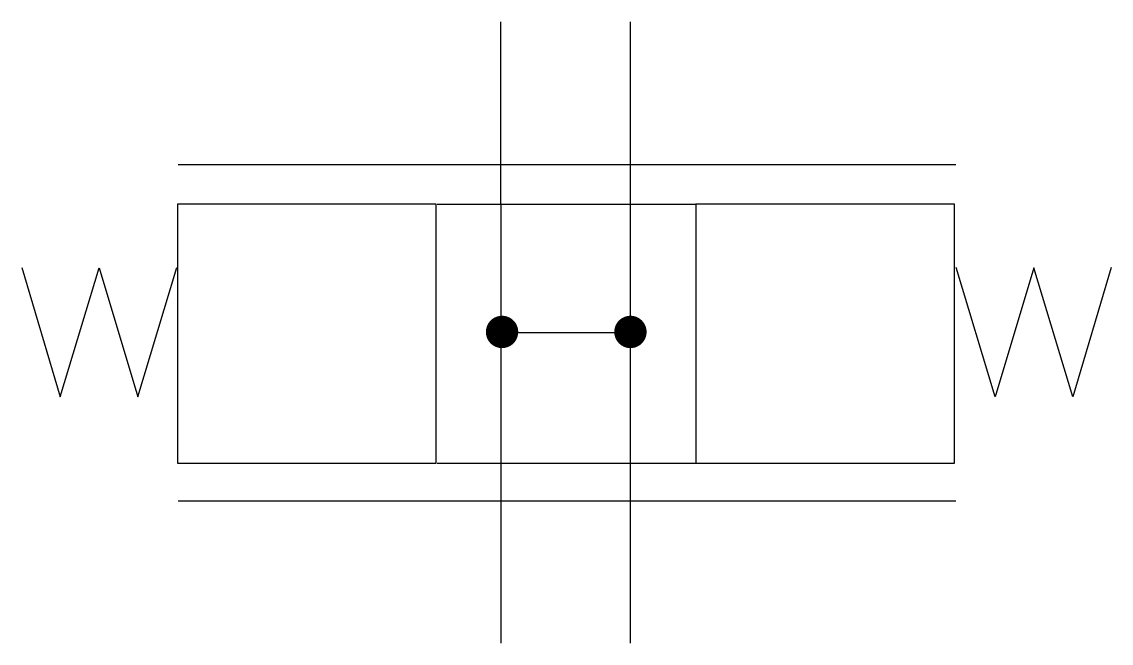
# Model space of a CAD drawing. Extents: x 469.7 to 511.8, y 75.2 to 99.2.
import ezdxf

# ---------------------------------------------------------------- set-up
doc = ezdxf.new("R2010")
doc.units = 0
doc.header["$LTSCALE"] = 5
doc.header["$MEASUREMENT"] = 0
doc.layers.add('11', color=1, linetype='CONTINUOUS')

# ---------------------------------------------------------------- blocks, each defined once
blk = doc.blocks.new('5236', base_point=(344.924, 42.985))
at = {"layer": '11'}
for p, q in [((342.018, 47.871), (343.501, 42.874)), ((343.501, 42.874), (345.003, 47.856)), ((345.003, 47.856), (346.506, 42.874)), ((346.506, 42.874), (348.008, 47.871))]:
    blk.add_line(p, q, dxfattribs=at)

msp = doc.modelspace()

# ---------------------------------------------------------------- linework, layer by layer
at = {"layer": '11'}
for p, q in [((488.175, 99.182), (488.175, 92.138)), ((493.196, 92.138), (493.196, 99.182)), ((475.721, 93.67), (505.769, 93.67)), ((475.684, 92.133), (475.684, 82.133)), ((485.684, 92.133), (475.684, 92.133)), ((485.684, 82.133), (485.684, 92.133)), ((485.724, 92.133), (495.724, 92.133)), ((488.184, 92.133), (488.184, 75.182)), ((493.184, 92.133), (493.184, 75.182)), ((505.72, 92.134), (495.72, 92.134)), ((495.72, 92.134), (495.72, 82.134)), ((505.72, 82.134), (505.72, 92.134)), ((493.184, 87.175), (488.184, 87.175)), ((475.684, 82.133), (485.684, 82.133)), ((485.724, 82.138), (495.724, 82.138)), ((495.72, 82.134), (505.72, 82.134)), ((475.721, 80.675), (505.769, 80.675))]:
    msp.add_line(p, q, dxfattribs=at)
at = {"layer": '11', "const_width": 0.625}
for points in [[(487.922, 87.204, 1), (488.547, 87.204, 1)], [(492.884, 87.204, 1), (493.509, 87.204, 1)]]:
    msp.add_lwpolyline(points, format="xyb", close=True, dxfattribs=at)

# ---------------------------------------------------------------- block references
at = {"layer": '11'}
msp.add_blockref('5236', (472.578, 84.81), dxfattribs=at)
at = {"layer": '11', "xscale": -1}
msp.add_blockref('5236', (508.873, 84.81), dxfattribs=at)

doc.saveas('drawing.dxf')
